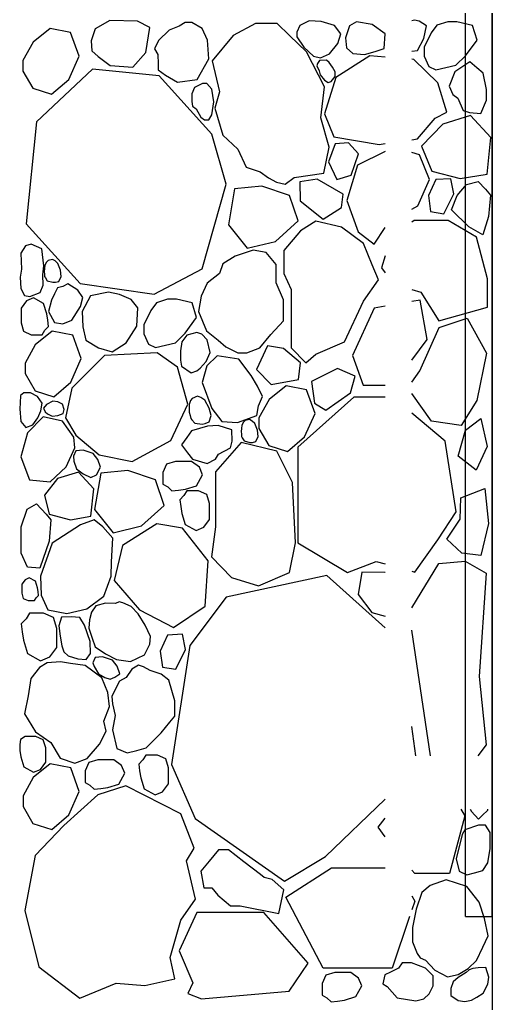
# Model space of a CAD drawing. Header units: millimetres. Extents: x 10227 to 13232, y 2 to 9351.
# Drawn here: x 11920 to 12008.2, y 764.8 to 948.4 of the extents above; entities that cross this region are included whole.
import ezdxf

# ---------------------------------------------------------------- set-up
doc = ezdxf.new("R2010")
doc.units = ezdxf.units.MM
for name, color, linetype in [('A-FLOOR-STRS', 3, 'Continuous'), ('A-FURN', 9, 'Continuous'), ('RETINO', 20, 'Continuous')]:
    doc.layers.add(name, color=color, linetype=linetype)

msp = doc.modelspace()

# ---------------------------------------------------------------- linework, layer by layer
at = {"layer": 'A-FLOOR-STRS', "ltscale": 0.1}
for p, q in [((12003.18, 781.05), (12003.18, 1473.62)), ((12008.18, 781.05), (12008.18, 1473.62)), ((12003.18, 781.05), (12008.18, 781.05))]:
    msp.add_line(p, q, dxfattribs=at)
at = {"layer": 'A-FURN', "ltscale": 0.1}
msp.add_line((12008.18, 2723), (12008.18, 457.83), dxfattribs=at)
at = {"layer": 'RETINO'}
for points in [[(11936.85, 948.28), (11934.09, 946.7)], [(11943.57, 942.28), (11944.27, 946.98), (11942, 948.16), (11936.85, 948.28)], [(11949.48, 936.79), (11953.15, 937.25), (11955.33, 941.12), (11955.06, 944.62), (11954.07, 946.8), (11952.16, 947.9), (11950.91, 947.88), (11949.75, 947.2), (11947.88, 946.5), (11945.89, 944.54), (11945.18, 942.96), (11945.8, 941.91), (11945.84, 940.22), (11945.87, 939.08), (11947.22, 938.07), (11949.48, 936.79)], [(11971.21, 919), (11976.76, 919.77), (11977.73, 924.65), (11976.17, 930.12), (11976.89, 935.9), (11973.49, 942.43), (11970.37, 945.45), (11968.05, 947.7), (11963.99, 947.7), (11959.81, 945.45), (11955.93, 940.74), (11957.3, 934.96), (11956.39, 931.92), (11957.91, 926.9), (11960.72, 924.24), (11962.26, 920.93), (11964.9, 920.05), (11966.42, 918.91), (11967.94, 918.1), (11969.57, 917.71), (11971.21, 919)], [(11973.05, 943.28), (11974.82, 941.6), (11976.16, 941.34), (11977.83, 942.05), (11979.34, 944.01), (11979.95, 945.77), (11978.76, 947.34), (11976.28, 948.07), (11974.01, 948.2), (11972.26, 947.34), (11971.71, 946.11), (11971.73, 945.26), (11973.05, 943.28)], [(11982.86, 948.02), (11981.55, 947.27)], [(11987.99, 943.06), (11988.19, 945.81), (11985.79, 947.54), (11982.86, 948.02)], [(11993.18, 942.55), (11994.25, 942.68), (11995.42, 944.94), (11995.89, 947.29), (11994.53, 948.13), (11993.69, 948.37), (11993.18, 948.23)], [(11997.66, 939.07), (12001.36, 939.95), (12003.17, 941.71), (12005.34, 944.63), (12004.51, 947.36), (12001.59, 948.06), (11999.88, 948.06), (11997.86, 947.41), (11996.78, 945.96), (11995.5, 943.31), (11995.5, 941.63), (11996.34, 939.7), (11997.66, 939.07)], [(11922.49, 935.64), (11925.97, 934.53), (11929.17, 937.27), (11931.11, 941.64), (11929.52, 946.04), (11925.71, 946.79), (11922.53, 944.24), (11920.62, 940.79), (11920.62, 938.85), (11922.49, 935.64)], [(11934.09, 946.7), (11933.34, 944.46), (11933.49, 942.62)], [(11981.55, 947.27), (11980.81, 945.03), (11980.96, 943.18)], [(11933.49, 942.62), (11934.68, 941.54)], [(11934.68, 941.54), (11936.89, 939.88), (11941.15, 939.55), (11943.57, 942.28)], [(11980.96, 943.18), (11982.14, 942.11)], [(11982.14, 942.11), (11984.36, 941.95), (11986.35, 942.47), (11987.99, 943.06)], [(11976.06, 938.14), (11976.88, 937.15), (11977.59, 936.72), (11978.12, 936.9), (11978.85, 937.8), (11978.85, 938.72), (11978.36, 939.6), (11977.75, 940.42), (11977.23, 940.89), (11975.96, 940.84), (11975.59, 940.28), (11975.47, 939.81), (11975.9, 938.91), (11976.06, 938.14)], [(11988.18, 941.44), (11985.32, 941.66), (11978.99, 937.65), (11976.87, 930.85)], [(11993.18, 926.03), (11994.22, 926.19), (11997.51, 930.03), (11999.68, 931.16), (11998.04, 936.62), (11993.54, 941.02), (11993.18, 941.04)], [(12006.02, 930.95), (12007.07, 933.4), (12007.07, 935.4), (12006.47, 938.44), (12005.31, 939.44), (12004.02, 940.55), (12002.48, 939.56), (12001.18, 938.72), (12000.12, 936.04), (12000.8, 934.48), (12001.72, 933.8), (12002.72, 931.49), (12003.9, 931.08), (12006.02, 930.95)], [(11955.85, 927.06), (11946.04, 937.93), (11933.59, 939.2), (11923.13, 929.36), (11921.23, 910.31), (11931.27, 899.18), (11945.09, 897.17), (11954.08, 901.91), (11958.54, 917.7), (11955.85, 927.06)], [(11952.91, 931.8), (11953.8, 930.26), (11954.51, 929.74), (11955.31, 929.74), (11955.88, 930.66), (11956.23, 933.12), (11955.83, 935.49), (11954.91, 936.55), (11954.11, 936.55), (11952.65, 935.78), (11952.14, 934.61), (11952.14, 933.15), (11952.28, 932.31), (11952.91, 931.8)], [(11976.87, 930.85), (11978.59, 926.54), (11987.1, 925.13), (11988.18, 925.29)], [(12002.19, 918.76), (12007.22, 919.61), (12007.92, 926.42), (12004.14, 930.54), (11998.94, 928.92), (11994.99, 924.81), (11996.92, 920.16), (12002.19, 918.76)], [(11981.38, 925.47), (11978.86, 925.26), (11977.64, 921.89), (11979.18, 918.61), (11981.88, 919.44), (11983.2, 923.39), (11981.38, 925.47)], [(11988.18, 923.85), (11983.01, 921.27), (11981.06, 914.7), (11983.13, 908.83), (11986.12, 906.53), (11988.18, 909.67)], [(11993.18, 913.05), (11994.28, 913.67), (11996.47, 918.62), (11994.63, 923.22), (11993.18, 923.63)], [(11980.04, 913.36), (11980.35, 915.87), (11975.53, 918.69), (11972.29, 918.19), (11972.35, 914.6), (11976.6, 911.19), (11980.04, 913.36)], [(11996.67, 912.6), (11999.16, 912.2), (12001.02, 915.91), (12000.44, 918.73), (11997.63, 918.58), (11996.29, 915.6), (11996.67, 912.6)], [(12007.5, 911.7), (12006.42, 908.27), (12003.8, 909.76), (12000.55, 912.93), (12001.63, 915.59), (12003.39, 917.67), (12005.56, 918.22), (12006.92, 916.77), (12007.82, 915.68), (12007.5, 911.7)], [(11965.18, 917.38), (11960.11, 916.87), (11958.95, 910.12), (11962.45, 905.76), (11967.75, 907.04), (11971.96, 910.87), (11970.34, 915.64), (11965.18, 917.38)], [(11975.24, 885.99), (11980.61, 888.31), (11984.15, 895.87), (11986.94, 899.88), (11985.78, 902.68), (11984.14, 906.63), (11980.07, 909.69), (11975.24, 910.85), (11972.38, 909.01), (11969.32, 905.33), (11969.32, 901.04), (11970.68, 898.05), (11970.68, 895.05), (11970.68, 890.08), (11970.68, 887.15), (11973.4, 884.36), (11975.24, 885.99)], [(11994.86, 897.56), (11998.2, 892.24), (12007.26, 894.76), (12007.26, 900.08), (12005.21, 907.86), (11999.97, 910.93), (11993.63, 910.93), (11993.18, 910.61)], [(11920.13, 900.36), (11920.25, 898.28), (11920.94, 896.98), (11921.91, 896.79), (11923.83, 897.49), (11924.42, 898.89), (11924.33, 900.82), (11924.51, 902.47), (11924.15, 905.63), (11922.17, 906.53), (11921.09, 906.25), (11920.23, 904.88), (11920.35, 901.84), (11920.13, 900.36)], [(11954.89, 890.34), (11957.06, 888.64), (11958.47, 887.35), (11960.68, 886.26), (11962.37, 886.26), (11964.83, 887.19), (11966.88, 889.68), (11969.21, 892.2), (11969.21, 896.15), (11967.85, 899.32), (11967.85, 902.75), (11965.98, 904.95), (11963.6, 905.38), (11960.2, 904.28), (11957.93, 902.89), (11957.27, 901.05), (11954.99, 899.25), (11953.89, 896.84), (11953.4, 893.94), (11954.89, 890.34)], [(11925.17, 899.7), (11926.21, 899.41), (11926.71, 899.41), (11927.34, 899.58), (11927.78, 900.5), (11927.61, 901.65), (11927.15, 902.9), (11926.63, 903.39), (11926.14, 903.67), (11925.34, 903.46), (11925.01, 903.19), (11924.72, 902.63), (11924.66, 902.01), (11924.58, 901.45), (11924.66, 900.95), (11924.66, 900.5), (11924.81, 900.27), (11925.17, 899.7)], [(11988.18, 904.38), (11987.51, 902.13), (11988.18, 901.16)], [(11925.98, 896.06), (11925.41, 893.97), (11926.54, 891.93), (11928.05, 891.69), (11929.76, 892.36), (11931.33, 894.87), (11931.79, 896.57), (11930.85, 897.97), (11928.99, 899.13), (11928.08, 898.65), (11927.04, 898.39), (11926.5, 897.28), (11925.98, 896.06)], [(11993.18, 898.08), (11994.86, 897.56)], [(11925.06, 893.53), (11924.48, 895.46), (11922.59, 896.5), (11921.28, 895.95), (11920.27, 894.57), (11920.27, 891.83), (11920.75, 890.27), (11922.18, 889.63), (11924.22, 889.63), (11924.69, 890.46), (11925.39, 891.18), (11925.26, 892.32), (11925.06, 893.53)], [(11939.86, 888.13), (11941.84, 891.22), (11942.05, 894.62), (11940.84, 896.21), (11938.62, 897.11), (11936.58, 897.59), (11933.25, 896.89), (11931.67, 893.98), (11931.82, 891.07), (11932.34, 888.62), (11934.72, 887.16), (11937.27, 886.42), (11939.86, 888.13)], [(11945.36, 887.26), (11949.06, 888.14), (11950.86, 889.9), (11953.03, 892.82), (11952.2, 895.55), (11949.29, 896.25), (11947.58, 896.25), (11945.55, 895.6), (11944.48, 894.15), (11943.2, 891.5), (11943.2, 889.82), (11944.04, 887.89), (11945.36, 887.26)], [(11993.18, 884.85), (11996, 888.74), (11994.7, 896.1), (11993.18, 895.83)], [(11988.18, 894.95), (11986.15, 894.59), (11982.08, 885.77)], [(11993.18, 880.76), (11994.65, 882.86), (11998.26, 890.98), (12003.49, 892.72), (12007.09, 886.21), (12005.29, 877.32)], [(11922.88, 879.16), (11926.36, 878.06), (11929.56, 880.8), (11931.5, 885.16), (11929.91, 889.57), (11926.1, 890.31), (11922.92, 887.76), (11921.01, 884.32), (11921.01, 882.37), (11922.88, 879.16)], [(11955.58, 886.31), (11955, 888.69), (11953.98, 889.75), (11953.08, 890.03), (11951.18, 889.57), (11950.24, 888.32), (11950.01, 886.63), (11950, 884.89), (11950.22, 883.73), (11951.99, 882.51), (11953.07, 882.88), (11953.71, 883.41), (11954.82, 884.64), (11955.58, 886.31)], [(11966.25, 887.56), (11964.22, 883.16), (11966.95, 880.31), (11972, 881.26), (11972.43, 884.35), (11969.23, 887.03), (11966.25, 887.56)], [(11949.47, 883.55), (11945.68, 886.24), (11935.86, 885.74), (11929.73, 879.67), (11928.54, 874.13), (11930.47, 870.9), (11934.82, 867.2), (11940.99, 865.96), (11948.24, 869.88), (11951.38, 876.69), (11949.47, 883.55)], [(11963.21, 882.02), (11960.91, 885.04), (11956.88, 885.66), (11954.94, 883.82), (11954.04, 880.73), (11955.84, 875.88), (11957.71, 873.43), (11960.65, 873.24), (11964.26, 874.57), (11964.56, 876.34), (11965.31, 878.07), (11964.35, 880.01), (11963.21, 882.02)], [(11982.08, 885.77), (11984.1, 880.21)], [(11974.99, 876.86), (11977.14, 875.54), (11981.71, 878.76), (11982.59, 881.92), (11979.31, 883.34), (11974.44, 880.89), (11974.99, 876.86)], [(11966.49, 868.93), (11969.98, 867.83), (11973.17, 870.57), (11975.11, 874.93), (11973.53, 879.34), (11969.71, 880.08), (11966.53, 877.53), (11964.63, 874.09), (11964.63, 872.14), (11966.49, 868.93)], [(11984.1, 880.21), (11988.18, 880.21)], [(11920.24, 873.44), (11921.17, 872.29), (11922.46, 872.79), (11923.41, 874.09), (11923.99, 875.43), (11924.23, 876.83), (11923.36, 878.1), (11922.01, 878.77), (11920.76, 878.77), (11920.17, 878.28), (11920.08, 876.89), (11920.05, 875.78), (11920.24, 873.44)], [(11952.69, 873.11), (11954.03, 872.94), (11954.64, 873.03), (11955.39, 873.37), (11955.76, 874.58), (11955.34, 875.95), (11954.53, 877.41), (11953.81, 877.9), (11953.16, 878.16), (11952.22, 877.75), (11951.85, 877.36), (11951.61, 876.62), (11951.64, 875.85), (11951.66, 875.15), (11951.84, 874.56), (11951.92, 873.99), (11952.15, 873.75), (11952.69, 873.11)], [(11988.18, 877.99), (11982.37, 877.99), (11971.91, 868.62), (11971.91, 850.79), (11981.16, 845.25), (11986.5, 847.32), (11988.18, 846.85)], [(11996.86, 873.5), (11993.18, 878.63)], [(11926.1, 874.45), (11927.11, 874.58), (11928.1, 874.93), (11928.33, 875.66), (11928.01, 876.68), (11927.12, 877.09), (11926.17, 877.2), (11925.04, 876.59), (11924.47, 875.9), (11924.76, 875.26), (11925.2, 874.84), (11926.1, 874.45)], [(12005.29, 877.32), (12002.37, 872.68)], [(11927.99, 873.52), (11924.42, 874.33), (11921.47, 871.33), (11920.2, 866.82), (11921.85, 862.56), (11925.71, 862.14), (11928.67, 864.94), (11930.28, 868.54), (11930.12, 870.48), (11927.99, 873.52)], [(11993.76, 845.32), (11997.99, 851.35), (12001.46, 856.58), (11999.36, 869.75), (11993.18, 874.98)], [(12005.19, 864.37), (12001.79, 866.96), (12003.17, 871.83), (12006.04, 873.96), (12007.2, 868.78), (12005.19, 864.37)], [(11959.57, 871.88), (11957.04, 872.71), (11955.05, 872.54), (11952.08, 871.67), (11951.18, 870.43), (11950.18, 869.05), (11951.31, 867.6), (11952.26, 866.38), (11955.02, 865.56), (11956.52, 866.37), (11957.11, 867.35), (11959.32, 868.54), (11959.63, 869.76), (11959.57, 871.88)], [(11961.91, 869.84), (11962.95, 869.54), (11963.45, 869.54), (11964.09, 869.72), (11964.53, 870.64), (11964.36, 871.79), (11963.89, 873.04), (11963.37, 873.52), (11962.89, 873.81), (11962.09, 873.59), (11961.75, 873.33), (11961.47, 872.77), (11961.4, 872.15), (11961.33, 871.59), (11961.4, 871.09), (11961.4, 870.64), (11961.55, 870.41), (11961.91, 869.84)], [(12002.37, 872.68), (11996.86, 873.5)], [(11964.57, 842.77), (11970.37, 845.24), (11971.44, 850.8), (11970.9, 862.03), (11967.97, 867.9), (11961.33, 869.53), (11956.52, 864.06), (11956.52, 853.78), (11955.79, 848.2), (11959.51, 844.32), (11964.57, 842.77)], [(11930.61, 864.62), (11931.84, 863.64), (11933.28, 862.95), (11934.32, 863.46), (11935.11, 864.9), (11934.6, 866.33), (11933.71, 867.48), (11931.84, 868.08), (11930.46, 867.96), (11930.08, 866.96), (11930.09, 866.03), (11930.61, 864.62)], [(11950.94, 860.81), (11953.01, 861.45), (11954.14, 863.48), (11953.54, 864.89), (11952.06, 865.98), (11949.11, 865.98), (11947.42, 865.46), (11946.74, 863.92), (11946.74, 861.73), (11947.63, 861.22), (11948.4, 860.47), (11949.63, 860.6), (11950.94, 860.81)], [(11929.49, 855.1), (11933.29, 855.74), (11933.82, 860.89), (11930.96, 863.99), (11927.04, 862.77), (11924.62, 859.67), (11925.51, 856.16), (11929.49, 855.1)], [(11940.2, 864.28), (11935.13, 863.77), (11933.97, 857.02), (11937.48, 852.66), (11942.77, 853.94), (11946.99, 857.77), (11945.37, 862.53), (11940.2, 864.28)], [(11950.26, 856.28), (11950.89, 854.21), (11952.93, 853.08), (11954.34, 853.68), (11955.43, 855.16), (11955.43, 858.11), (11954.91, 859.8), (11953.37, 860.49), (11951.17, 860.49), (11950.66, 859.59), (11949.91, 858.82), (11950.05, 857.59), (11950.26, 856.28)], [(12002.21, 855.17), (12002.28, 859.17), (12006.79, 860.91), (12007.48, 854.41), (12006.04, 848.44)], [(11925.53, 851.09), (11923.8, 846.04), (11921.48, 846.25), (11920.31, 848.87), (11920.31, 853.76), (11921.42, 857.06), (11923.13, 858.08), (11924.94, 856.15), (11925.84, 855.06), (11925.53, 851.09)], [(11937.17, 847.22), (11937.4, 851.66), (11935.52, 853.8), (11933.94, 855.06), (11931.37, 854.16), (11926.05, 850.75), (11923.87, 844.55), (11924.01, 841.03), (11925.25, 838.28), (11928.84, 837.57), (11932.52, 838.49), (11935.72, 840.8), (11937.09, 844.56), (11937.17, 847.22)], [(11945.63, 854.32), (11939.22, 850.29), (11937.63, 843.74)], [(11955.18, 847.42), (11950.37, 853.52), (11945.63, 854.32)], [(12002.52, 848.86), (11999.68, 851.44), (12002.21, 855.17)], [(12006.04, 848.44), (12002.52, 848.86)], [(11937.63, 843.74), (11942.38, 838.25), (11948.72, 834.95), (11954.63, 838.95), (11955.18, 847.42)], [(11993.18, 838.66), (11998.2, 846.95), (12003.11, 847.39), (12007.03, 845.11), (12005.75, 825.84)], [(11988.18, 834.89), (11977.3, 844.69), (11958.52, 840.65), (11951.73, 831.6), (11948.34, 809.41), (11952.74, 799.3)], [(11988.18, 845.23), (11988.15, 845.24), (11983.84, 845.3), (11983.16, 841.12), (11985.73, 837.75)], [(11993.18, 845.48), (11993.76, 845.32)], [(11923.34, 842.41), (11922.97, 843.6), (11921.81, 844.24), (11921.01, 843.9), (11920.39, 843.06), (11920.39, 841.37), (11920.69, 840.41), (11921.57, 840.02), (11922.81, 840.02), (11923.11, 840.53), (11923.53, 840.97), (11923.46, 841.67), (11923.34, 842.41)], [(11937.86, 839.48), (11936.05, 839.55), (11934.23, 839.05), (11933.42, 837.83), (11933.01, 836.38), (11932.94, 834.83), (11933.56, 832.96), (11934.09, 831.38), (11936.03, 830.04), (11938.06, 828.98), (11940.66, 828.61), (11943.28, 829.85), (11944.27, 831.84), (11944.44, 833.28), (11943.45, 835.43), (11942.13, 837.55), (11940.81, 838.93), (11939.28, 839.61), (11938.58, 839.74), (11937.86, 839.48)], [(11920.72, 832.62), (11921.48, 830.13), (11923.93, 828.78), (11925.61, 829.5), (11926.92, 831.27), (11926.92, 834.82), (11926.3, 836.84), (11924.45, 837.66), (11921.82, 837.66), (11921.2, 836.59), (11920.31, 835.66), (11920.47, 834.18), (11920.72, 832.62)], [(11985.73, 837.75), (11988.18, 837.08)], [(11929.08, 829.67), (11930.89, 829.12), (11932.4, 829.01), (11933.24, 830.11), (11933.14, 832.38), (11932.12, 835.42), (11931.21, 836.84), (11929.65, 836.97), (11927.83, 836.88), (11927.3, 835.3), (11927.58, 833.36), (11927.85, 831.56), (11928.24, 830.42), (11929.08, 829.67)], [(11946.63, 827.58), (11949.12, 827.18), (11950.97, 830.89), (11950.4, 833.71), (11947.58, 833.56), (11946.25, 830.58), (11946.63, 827.58)], [(11996.66, 811.05), (11993.18, 834.48)], [(11932.22, 827.9), (11929.48, 828.23), (11927.6, 828.6), (11925.14, 828.38), (11923.7, 827.5), (11922.08, 825.44), (11921.62, 822.24), (11920.94, 818.88), (11922.99, 815.5), (11925.8, 813.5), (11927.58, 810.56), (11930.31, 809.66), (11932.58, 810.53), (11934.91, 813.23), (11936.13, 815.6), (11935.73, 817.51), (11936.75, 820.23), (11936.44, 822.87), (11935.36, 825.6), (11932.22, 827.9)], [(11934.69, 826.33), (11935.92, 825.65), (11936.89, 825.35), (11937.79, 825.68), (11938.71, 826.33), (11938.21, 827.76), (11937.32, 828.91), (11935.44, 829.51), (11934.07, 829.39), (11933.69, 828.39), (11933.89, 827.7), (11934.69, 826.33)], [(11937.35, 815.88), (11938.14, 812.42), (11940.04, 811.56), (11941.89, 812.04), (11943.62, 812.5), (11945.07, 813.98), (11946.4, 815.33), (11948.04, 817.34), (11948.93, 818.44), (11948.93, 821.31), (11947.87, 825.13), (11946.38, 826.28), (11944.37, 826.97), (11943.12, 827.66), (11942.15, 827.96), (11940.93, 827.2), (11939.9, 825.62), (11938.66, 824.94), (11937.79, 823.3), (11937.18, 822.13), (11937.3, 820.72), (11937.84, 818.53), (11937.35, 815.88)], [(12005.75, 825.84), (12007.03, 813.08)], [(11993.92, 811.05), (11993.18, 816.47)], [(11920.22, 810.84), (11920.79, 808.97), (11922.62, 807.96), (11923.89, 808.5), (11924.87, 809.83), (11924.87, 812.49), (11924.4, 814), (11923.01, 814.62), (11921.04, 814.62), (11920.16, 814.06), (11920.02, 813.12), (11920.03, 812.01), (11920.22, 810.84)], [(12007.03, 813.08), (12005.49, 811.05)], [(11936.44, 805.12), (11938.52, 805.76), (11939.64, 807.79), (11939.04, 809.2), (11937.57, 810.29), (11934.61, 810.29), (11932.92, 809.77), (11932.24, 808.23), (11932.24, 806.04), (11933.13, 805.53), (11933.91, 804.78), (11935.14, 804.91), (11936.44, 805.12)], [(11942.61, 806.94), (11943.24, 804.86), (11945.28, 803.73), (11946.68, 804.33), (11947.77, 805.81), (11947.77, 808.77), (11947.25, 810.45), (11945.71, 811.14), (11943.52, 811.14), (11943.01, 810.25), (11942.26, 809.47), (11942.39, 808.24), (11942.61, 806.94)], [(11922.5, 798.38), (11925.99, 797.27), (11929.18, 800.01), (11931.13, 804.38), (11929.54, 808.78), (11925.72, 809.52), (11922.55, 806.98), (11920.64, 803.53), (11920.64, 801.58), (11922.5, 798.38)], [(11943.34, 768.16), (11948.96, 769.41), (11948.07, 773.41), (11950.1, 780.38), (11952.82, 784.25), (11951.15, 791.44), (11952.55, 793.81), (11950.1, 800.22), (11939.84, 805.4), (11934.58, 803.73), (11928.24, 798.04), (11922.91, 792.42), (11920.95, 782.17), (11923.61, 771.64), (11931.24, 765.82), (11938.02, 768.6), (11943.34, 768.16)], [(11952.74, 799.3), (11969.41, 787.64), (11977.07, 792.23), (11988.18, 802.91)], [(12002.3, 801.05), (12003.08, 799.8), (12000.17, 789.08), (11993.73, 789.08), (11993.18, 789.71)], [(12004.08, 801.05), (12004.29, 800.61), (12005.6, 799.21), (12006.32, 799.9), (12007.35, 800.89), (12007.35, 801.05)], [(11988.18, 795.91), (11986.92, 797.71), (11988.18, 799.39)], [(12002, 789.51), (12003.44, 788.8), (12004.88, 789.2), (12006.4, 789.62), (12007.35, 791.04), (12007.8, 793.75), (12007.8, 796.69), (12006.93, 798.06), (12005.58, 798.06), (12003.06, 797.24), (12002.55, 796.32), (12001.47, 791.78), (12002, 789.51)], [(11956.97, 785), (11959.36, 783.02), (11961.12, 783.02), (11968.39, 781.62), (11969.28, 786.04), (11967.1, 787.96), (11965.61, 788.34), (11964.91, 788.9), (11961.85, 791.23), (11958.94, 793.46), (11957.13, 793.46), (11955.36, 791.34), (11953.83, 789.5), (11954.37, 786.4), (11955.88, 786.4), (11956.97, 785)], [(11969.67, 784.62), (11978.21, 790.13), (11988.18, 790.13)], [(11995.72, 772.86), (11997.49, 771.03), (11999.83, 769.78), (12001.84, 770.24), (12003.66, 771.31), (12005.23, 772.81), (12006.41, 775.32), (12007.41, 777.43), (12006.73, 780.68), (12005.7, 783.72), (12003.41, 786.61), (11999.56, 787.9), (11996.62, 786.83), (11995.05, 785.54), (11993.98, 782.4), (11993.27, 778.96), (11993.27, 776.28), (11994.16, 774.1), (11994.75, 773.3), (11995.72, 772.86)], [(11992.76, 781.05), (11989.52, 771.42), (11976.62, 771.42), (11969.67, 784.62)], [(11993.18, 784.9), (11993.72, 783.9), (11993.18, 782.31)], [(11952.34, 768.63), (11951.4, 766.69), (11953.92, 765.64), (11970.29, 767.12), (11973.84, 772.34), (11965.54, 781.76), (11953.06, 781.76), (11949.78, 774.61), (11952.34, 768.63)], [(11988.59, 768), (11990.41, 765.84), (11993.89, 765.32), (11995.42, 765.65), (11996.42, 766.59), (11996.66, 767.1), (11997.13, 768.1), (11997.13, 769.96), (11995.72, 771.37), (11993.11, 772.37), (11991.38, 772.37), (11990.68, 771.38), (11989.16, 770.64), (11988.13, 770.14), (11987.77, 768.49), (11988.59, 768)], [(12003.33, 770.61), (12001.81, 769.67), (12000.85, 768.87), (12000.46, 767.61), (12000.46, 766.26), (12001.83, 765.37), (12003.07, 765.2), (12004.33, 765.42), (12005.31, 765.95), (12006.49, 766.72), (12007.34, 768.38), (12007.53, 769.71), (12006.95, 771.5), (12005.54, 771.48), (12004.55, 771.32), (12003.87, 771.08), (12003.33, 770.61)], [(11980.63, 765.44), (11982.71, 766.08), (11983.83, 768.11), (11983.24, 769.52), (11981.76, 770.61), (11978.8, 770.61), (11977.12, 770.09), (11976.43, 768.55), (11976.43, 766.36), (11977.32, 765.85), (11978.1, 765.1), (11979.33, 765.23), (11980.63, 765.44)]]:
    msp.add_lwpolyline(points, dxfattribs=at)

doc.saveas('drawing.dxf')
